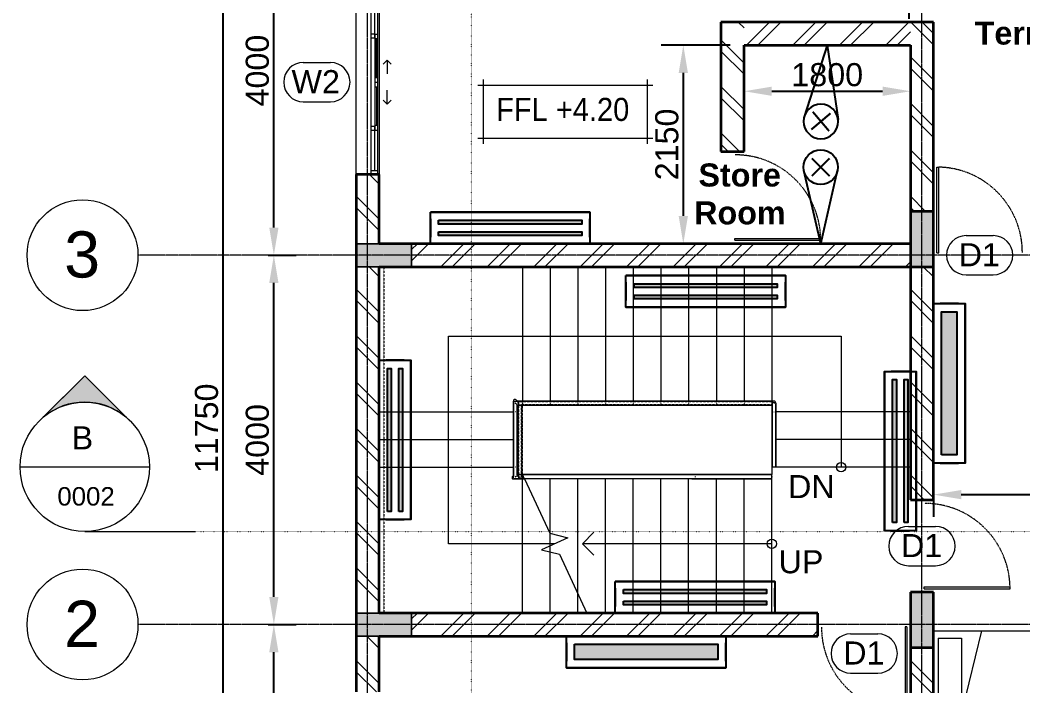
# Model space of a CAD drawing. Header units: millimetres. Extents: x -22696 to 333987, y -7117 to 2643871.
# Drawn here: x 30796 to 41652, y 3085 to 10297 of the extents above; entities that cross this region are included whole.
import ezdxf
from ezdxf.enums import TextEntityAlignment as Align

# ---------------------------------------------------------------- set-up
doc = ezdxf.new("R2010")
doc.units = ezdxf.units.MM
for name, pattern in [('Dash', [6.35, 3.175, -3.175]), ('Dot 2mm', [2, 0, -2]), ('Grid Line', [22.225, 12.7, -3.175, 3.175, -3.175]), ('Overhead', [3.96875, 2.38125, -1.5875])]:
    doc.linetypes.add(name, pattern=pattern)
for name, color, linetype, lineweight in [('A-242-A_STAIR', 7, 'Continuous', 9), ('A_Center_Line', 7, 'Continuous', 9), ('A_Col_Ele', 7, 'Continuous', 18), ('A_Col_Sec', 7, 'Continuous', 35), ('A_Dim1', 7, 'Continuous', 9), ('A_Door_Ele', 7, 'Continuous', 9), ('A_Door_tag', 7, 'Continuous', 9), ('A_Floor_Ele', 7, 'Continuous', 9), ('A_Furniture', 7, 'Continuous', 9), ('A_Railing', 250, 'Continuous', 9), ('A_SEC', 7, 'Continuous', 9), ('A_Stair_Ele', 250, 'Continuous', 9), ('A_Stair_tag', 7, 'Continuous', 9), ('A_Text2_5', 7, 'Continuous', 9), ('A_Wall_Ele', 7, 'Continuous', 9), ('A_Wall_Plan', 7, 'Continuous', 35), ('A_Wall_Sec', 7, 'Continuous', 35), ('A_Window_Ele', 7, 'Continuous', 9), ('A_Window_Plan', 7, 'Continuous', 18), ('A_Window_tag', 7, 'Continuous', 9), ('Z-046-A_SPOT_ELEV', 7, 'Continuous', 9)]:
    doc.layers.add(name, color=color, linetype=linetype, lineweight=lineweight)
for name, color, linetype in [('BULK-HEAD', 15, 'Continuous'), ('TMS122-2X28', 241, 'Continuous'), ('TMX095-2X40', 210, 'Continuous')]:
    doc.layers.add(name, color=color, linetype=linetype)
doc.styles.add('Arial', font='arial.ttf', dxfattribs={"height": 250})
doc.styles.add('Arial_4', font='arial.ttf', dxfattribs={"height": 500})
doc.styles.add('Arial_5', font='arial.ttf', dxfattribs={"height": 200})
doc.styles.add('Arial_6', font='arial.ttf', dxfattribs={"width": 0.9, "height": 250})
doc.styles.add('Arial_B', font='arialbd.ttf', dxfattribs={"height": 250})
doc.styles.add('RS', font='romans.shx')
doc.dimstyles.new('MM_Diagonal_-_2_5mm_Arial', dxfattribs={"dimscale": 304.8, "dimtxt": 255.06485, "dimasz": 0.984252, "dimexe": 0.787402, "dimexo": 0.492126, "dimgap": 0.164042, "dimtad": 1, "dimdec": 0, "dimzin": 0, "dimdsep": 46, "dimtxsty": 'Arial', "dimsah": 1, "dimcen": 0.09, "dimazin": 0, "dimtfac": 1, "dimtdec": 4, "dimtix": 1, "dimtmove": 0, "dimatfit": 3, "dimfxl": 0, "dimtvp": 1, "dimtolj": 1, "dimtzin": 0, "dimarcsym": 0})

# ---------------------------------------------------------------- blocks, each defined once
blk = doc.blocks.new('Concrete Rectangular - 250 x 600mm-571863-01-First Floor')
at = {"layer": 'A_Col_Ele'}
blk.add_hatch(color=9, dxfattribs=at).paths.add_polyline_path([(125, -300), (125, 300), (-125, 300), (-125, -300)])
at = {"layer": 'A_Col_Sec'}
for p, q in [((125, 300), (-125, 300)), ((-125, 300), (-125, -300)), ((125, -300), (125, 300)), ((-125, -300), (125, -300))]:
    blk.add_line(p, q, dxfattribs=at)
blk = doc.blocks.new('MM_Single leaf Flush Door - D1-533154-01-First Floor')
at = {"layer": 'A_Door_Ele'}
for p, q in [((-462, 954), (-442, 954)), ((-462, 25), (-462, 954)), ((-442, 25), (-442, 954)), ((-462, 25), (-442, 25))]:
    blk.add_line(p, q, dxfattribs=at)
at = {"layer": 'A_Door_Ele', "color": 5, "linetype": 'Dash', "lineweight": 18}
blk.add_arc((-462, 30), 924, 0, 88.7597, dxfattribs=at)
blk = doc.blocks.new('MM_Single leaf Flush Door - D1-530181-01-First Floor')
at = {"layer": 'A_Door_Ele'}
for p, q in [((-462, -25), (-442, -25)), ((-462, -25), (-462, -954)), ((-442, -25), (-442, -954)), ((-462, -954), (-442, -954))]:
    blk.add_line(p, q, dxfattribs=at)
at = {"layer": 'A_Door_Ele', "color": 5, "linetype": 'Dash', "lineweight": 18}
blk.add_arc((-462, -30), 924, 271.2403, 360, dxfattribs=at)
blk = doc.blocks.new('Railing - Railing-546086-01-First Floor')
at = {"layer": 'A_Railing'}
blk.add_line((4411, 6165), (4415, 6165), dxfattribs=at)
blk.add_line((4411, 6165), (4415, 6165), dxfattribs=at)
blk = doc.blocks.new('Top Rail Type - Top Rail_Internal_-546113-01-First Floor')
at = {"layer": 'A_Railing'}
for p, q in [((1580, 6177), (1580, 6060)), ((1597, 6152), (1600, 6150)), ((1690, 6170), (1609, 6170)), ((1620, 6060), (1620, 6130)), ((1626, 6130), (1690, 6130)), ((4400, 6170), (1690, 6170)), ((1690, 6130), (4380, 6130)), ((4380, 6125), (4380, 6041)), ((4420, 6041), (4420, 6138)), ((1580, 6060), (1580, 5469)), ((1620, 5469), (1620, 6060)), ((4380, 6041), (4380, 5455)), ((4420, 5455), (4420, 6041)), ((1580, 5469), (1580, 5355)), ((1620, 5377), (1620, 5469)), ((1572, 5330), (1670, 5330)), ((1598, 5347), (1600, 5350)), ((1670, 5370), (1620, 5370)), ((1678, 5370), (1670, 5370)), ((1670, 5330), (1696, 5330))]:
    blk.add_line(p, q, dxfattribs=at)
at = {"layer": 'A_Railing', "flags": 128}
for points in [[(1617, 6170), (1614, 6175), (1610, 6180), (1605, 6184), (1600, 6187), (1594, 6188), (1590, 6188), (1585, 6187), (1582, 6185), (1580, 6181), (1580, 6177)], [(1580, 6177), (1580, 6172), (1582, 6168)], [(1617, 6132), (1616, 6133), (1611, 6136), (1606, 6140), (1602, 6145), (1600, 6150)], [(4400, 6170), (4395, 6170), (4390, 6168), (4385, 6165), (4381, 6160), (4377, 6156), (4375, 6150), (4374, 6148)], [(4375, 6139), (4376, 6136), (4379, 6133), (4380, 6132)], [(4399, 6150), (4400, 6150), (4406, 6151), (4410, 6151), (4412, 6151)], [(4413, 6150), (4414, 6156), (4414, 6160), (4412, 6165), (4409, 6168), (4405, 6170), (4400, 6170)], [(4402, 5455), (4400, 5455), (4398, 5455)], [(1579, 5364), (1574, 5360), (1569, 5355), (1566, 5350), (1564, 5344), (1563, 5340), (1563, 5335), (1565, 5332), (1568, 5330), (1572, 5330)], [(1572, 5330), (1577, 5330), (1582, 5332), (1583, 5333)], [(1616, 5366), (1614, 5362), (1610, 5357), (1605, 5353), (1600, 5350), (1598, 5349)]]:
    blk.add_lwpolyline(points, dxfattribs=at)
at = {"layer": 'A_Railing'}
for points in [[(1675, 6148), (1675, 6149), (1675, 6150), (1675, 6152), (1675, 6152)], [(1602, 6055), (1601, 6055), (1600, 6055), (1598, 6055), (1598, 6055)], [(4398, 6055), (4399, 6055), (4400, 6055), (4402, 6055), (4402, 6055)], [(1602, 5455), (1601, 5455), (1600, 5455), (1598, 5455), (1598, 5455)], [(1675, 5352), (1675, 5351), (1675, 5350), (1675, 5348), (1675, 5348)]]:
    blk.add_open_spline(points, degree=3, dxfattribs=at)
blk = doc.blocks.new('Top Rail Type - Top Rail_Internal_-V5-01-First Floor')
at = {"layer": 'A_Railing'}
for p, q in [((1580, 6055), (1580, 6170)), ((1591, 6170), (1675, 6170)), ((1620, 6130), (1675, 6130)), ((1620, 6055), (1620, 6130)), ((1675, 6170), (4375, 6170)), ((1675, 6130), (4375, 6130)), ((4375, 6170), (4375, 6150)), ((4375, 6150), (4375, 6130)), ((4420, 6150), (4380, 6150)), ((4380, 6150), (4380, 6055)), ((4420, 6150), (4420, 6055)), ((1580, 5455), (1580, 6055)), ((1620, 5455), (1620, 6055)), ((4380, 6055), (4380, 5455)), ((4420, 6055), (4420, 5455)), ((1580, 5339), (1580, 5455)), ((1620, 5370), (1620, 5455)), ((4420, 5455), (4380, 5455)), ((1675, 5330), (1580, 5330)), ((1675, 5370), (1620, 5370)), ((1678, 5370), (1675, 5370)), ((1696, 5330), (1675, 5330))]:
    blk.add_line(p, q, dxfattribs=at)
blk = doc.blocks.new('Furniture_Bed_3 - 1372x1905x355mm-Double-553782-01-First Floor')
at = {"layer": 'A_Furniture'}
for p, q in [((-179, 998), (721, 998)), ((-179, -907), (-179, 998)), ((-179, 998), (721, 998)), ((-179, -907), (-179, 998)), ((721, 998), (721, -907)), ((721, -907), (721, 998)), ((721, -602), (-179, -384)), ((-102, -602), (645, -602)), ((-102, -856), (-102, -602)), ((645, -856), (645, -602)), ((-102, -856), (645, -856))]:
    blk.add_line(p, q, dxfattribs=at)
blk = doc.blocks.new('Railing - Railing-555145-01-First Floor')
at = {"layer": 'A_Railing', "linetype": 'Overhead'}
for p, q in [((1635, 6165), (4375, 6165)), ((1635, 5335), (1635, 6165)), ((1635, 6165), (4375, 6165)), ((1635, 5335), (1635, 6165)), ((1665, 6135), (4375, 6135)), ((1665, 5365), (1665, 6135)), ((1665, 6135), (4375, 6135)), ((1665, 5365), (1665, 6135)), ((4375, 6165), (4375, 6135)), ((4375, 6165), (4375, 6135)), ((1675, 5335), (1635, 5335)), ((1675, 5335), (1635, 5335)), ((1675, 5365), (1665, 5365)), ((1675, 5365), (1665, 5365)), ((1680, 5365), (1675, 5365)), ((1680, 5365), (1675, 5365)), ((1694, 5335), (1675, 5335)), ((1694, 5335), (1675, 5335))]:
    blk.add_line(p, q, dxfattribs=at)
blk = doc.blocks.new('Top Rail Type - Top Rail_Internal_-555161-01-First Floor')
at = {"layer": 'A_Railing'}
for p, q in [((4375, 5370), (3508, 5370)), ((3508, 5330), (4375, 5330))]:
    blk.add_line(p, q, dxfattribs=at)
at = {"layer": 'A_Railing', "flags": 128}
for points in [[(3550, 5347), (3550, 5350), (3550, 5352)], [(4375, 5352), (4375, 5350), (4375, 5348)]]:
    blk.add_lwpolyline(points, dxfattribs=at)
blk = doc.blocks.new('Top Rail Type - Top Rail_Internal_-V7-01-First Floor')
at = {"layer": 'A_Railing', "linetype": 'Overhead'}
for p, q in [((1630, 6170), (4375, 6170)), ((1630, 5350), (1630, 6170)), ((1670, 6130), (4375, 6130)), ((1670, 5350), (1670, 6130)), ((4375, 6170), (4375, 6130)), ((1630, 5350), (1670, 5350)), ((1675, 5330), (1675, 5370)), ((1678, 5370), (1675, 5370)), ((1696, 5330), (1675, 5330))]:
    blk.add_line(p, q, dxfattribs=at)
at = {"layer": 'A_Railing'}
for p, q in [((1678, 5370), (1696, 5330)), ((4375, 5370), (1678, 5370)), ((4375, 5330), (1696, 5330)), ((4375, 5330), (4375, 5370))]:
    blk.add_line(p, q, dxfattribs=at)
blk = doc.blocks.new('MM_Aluminum Sliding window with top fix glass _3x1 Opening_ - W2-532318-01-First Floor')
at = {"layer": 'A_Window_Ele'}
for p, q in [((-238, 211), (-195, 253)), ((238, 211), (195, 253)), ((-519, 110), (-962, 110)), ((-50, 110), (-469, 110)), ((-238, 211), (-195, 168)), ((-238, 211), (-88, 211)), ((469, 110), (50, 110)), ((238, 211), (88, 211)), ((238, 211), (195, 168)), ((962, 110), (519, 110)), ((-962, 35), (-519, 35)), ((-481, 35), (481, 35)), ((519, 35), (962, 35))]:
    blk.add_line(p, q, dxfattribs=at)
at = {"layer": 'A_Window_Plan'}
for p, q in [((-962, 110), (-1000, 110)), ((-962, 35), (-962, 110)), ((-519, 79), (-519, 110)), ((-469, 110), (-519, 110)), ((-469, 110), (-469, 80)), ((-50, 80), (-50, 110)), ((50, 110), (-50, 110)), ((0, 80), (0, 110)), ((50, 80), (50, 110)), ((469, 110), (469, 80)), ((519, 110), (469, 110)), ((519, 80), (519, 110)), ((962, 110), (962, 35)), ((1000, 110), (962, 110)), ((-1000, 35), (-962, 35)), ((-962, 73), (-519, 73)), ((-469, 80), (-519, 80)), ((-481, 79), (-519, 79)), ((-519, 79), (-519, 35)), ((-519, 35), (-481, 35)), ((-481, 35), (-481, 79)), ((-50, 95), (-469, 95)), ((-50, 80), (-469, 80)), ((50, 80), (-50, 80)), ((50, 95), (469, 95)), ((469, 80), (50, 80)), ((519, 80), (469, 80)), ((519, 79), (481, 79)), ((481, 79), (481, 35)), ((481, 35), (519, 35)), ((519, 35), (519, 79)), ((519, 73), (962, 73)), ((962, 35), (1000, 35))]:
    blk.add_line(p, q, dxfattribs=at)
blk = doc.blocks.new('Grid - MM_Grid Head - Circle-325942-01-First Floor')
at = {"layer": 'A_Center_Line'}
blk.add_circle((0, 0), 6, dxfattribs=at)
blk = doc.blocks.new('Section - Reference sheet-424616-01-First Floor')
at = {"layer": 'A_SEC'}
h = blk.add_hatch(color=256, dxfattribs=at)
edge = h.paths.add_edge_path()
edge.add_line((-7, 16.86), (-2.51, 12.37))
edge.add_arc((-7, 7), 7, 50.0824, 129.9176)
edge.add_line((-11.49, 12.37), (-7, 16.86))
for p, q in [((-11.93, 11.93), (-7, 16.86)), ((-7, 16.86), (-11.49, 12.37)), ((-2.07, 11.93), (-7, 16.86)), ((-2.51, 12.37), (-7, 16.86)), ((-7, 0), (5, 0))]:
    blk.add_line(p, q, dxfattribs=at)
blk.add_circle((-7, 7), 7, dxfattribs=at)
blk.add_arc((-7, 7), 7, 50.0824, 129.9176, dxfattribs=at)
blk = doc.blocks.new('DIMBLOCK33-01-First Floor')
at = {"layer": 'A_Dim1', "color": 0, "lineweight": -2}
for p, q in [((33482, 3750), (33784, 3750)), ((33544, 300), (33544, 3450)), ((33482, 0), (33784, 0))]:
    blk.add_line(p, q, dxfattribs=at)
at = {"layer": 'A_Dim1', "color": 0}
for points in [[(33494, 3450), (33594, 3450), (33544, 3750)], [(33494, 300), (33594, 300), (33544, 0)]]:
    blk.add_solid(points, dxfattribs=at)
at = {"layer": 'Defpoints', "color": 0}
for p in [(33332, 3750), (33544, 3750), (33332, 0)]:
    blk.add_point(p, dxfattribs=at)
at = {"layer": 'A_Dim1', "color": 0, "insert": (33366, 1875), "char_height": 250, "width": 922.94, "attachment_point": 5, "rotation": 90, "style": 'Arial'}
blk.add_mtext('\\A1;3750', dxfattribs=at)
blk = doc.blocks.new('DIMBLOCK34-01-First Floor')
at = {"layer": 'A_Dim1', "color": 0, "lineweight": -2}
for p, q in [((33482, 7750), (33784, 7750)), ((33544, 4050), (33544, 7450)), ((33482, 3750), (33784, 3750))]:
    blk.add_line(p, q, dxfattribs=at)
at = {"layer": 'A_Dim1', "color": 0}
for points in [[(33494, 7450), (33594, 7450), (33544, 7750)], [(33494, 4050), (33594, 4050), (33544, 3750)]]:
    blk.add_solid(points, dxfattribs=at)
at = {"layer": 'Defpoints', "color": 0}
for p in [(33332, 7750), (33544, 7750), (33332, 3750)]:
    blk.add_point(p, dxfattribs=at)
at = {"layer": 'A_Dim1', "color": 0, "insert": (33366, 5750), "char_height": 250, "width": 922.94, "attachment_point": 5, "rotation": 90, "style": 'Arial'}
blk.add_mtext('\\A1;4000', dxfattribs=at)
blk = doc.blocks.new('DIMBLOCK35-01-First Floor')
at = {"layer": 'A_Dim1', "color": 0, "lineweight": -2}
for p, q in [((33482, 11750), (33784, 11750)), ((33544, 8050), (33544, 11450)), ((33482, 7750), (33784, 7750))]:
    blk.add_line(p, q, dxfattribs=at)
at = {"layer": 'A_Dim1', "color": 0}
for points in [[(33494, 11450), (33594, 11450), (33544, 11750)], [(33494, 8050), (33594, 8050), (33544, 7750)]]:
    blk.add_solid(points, dxfattribs=at)
at = {"layer": 'Defpoints', "color": 0}
for p in [(33332, 11750), (33544, 11750), (33332, 7750)]:
    blk.add_point(p, dxfattribs=at)
at = {"layer": 'A_Dim1', "color": 0, "insert": (33366, 9750), "char_height": 250, "width": 922.94, "attachment_point": 5, "rotation": 90, "style": 'Arial'}
blk.add_mtext('\\A1;4000', dxfattribs=at)
blk = doc.blocks.new('DIMBLOCK36-01-First Floor')
at = {"layer": 'A_Dim1', "color": 0, "lineweight": -2}
for p, q in [((32932, 11750), (33234, 11750)), ((32994, 300), (32994, 11450)), ((32932, 0), (33234, 0))]:
    blk.add_line(p, q, dxfattribs=at)
at = {"layer": 'A_Dim1', "color": 0}
for points in [[(32944, 11450), (33044, 11450), (32994, 11750)], [(32944, 300), (33044, 300), (32994, 0)]]:
    blk.add_solid(points, dxfattribs=at)
at = {"layer": 'Defpoints', "color": 0}
for p in [(32782, 11750), (32994, 11750), (32782, 0)]:
    blk.add_point(p, dxfattribs=at)
at = {"layer": 'A_Dim1', "color": 0, "insert": (32816, 5875), "char_height": 250, "width": 1153.68, "attachment_point": 5, "rotation": 90, "style": 'Arial'}
blk.add_mtext('\\A1;11750', dxfattribs=at)
blk = doc.blocks.new('DIMBLOCK41-01-First Floor')
at = {"layer": 'A_Dim1', "color": 0, "lineweight": -2}
for p, q in [((40684, 10425), (40684, 11279)), ((42884, 11102), (42884, 10799)), ((40984, 11039), (42584, 11039))]:
    blk.add_line(p, q, dxfattribs=at)
at = {"layer": 'A_Dim1', "color": 0}
for points in [[(40984, 11089), (40984, 10989), (40684, 11039)], [(42584, 11089), (42584, 10989), (42884, 11039)]]:
    blk.add_solid(points, dxfattribs=at)
at = {"layer": 'Defpoints', "color": 0}
for p in [(42884, 11252), (42884, 11039), (40684, 10275)]:
    blk.add_point(p, dxfattribs=at)
at = {"layer": 'A_Dim1', "color": 0, "insert": (41784, 11217), "char_height": 250, "width": 922.94, "attachment_point": 5, "style": 'Arial'}
blk.add_mtext('\\A1;2200', dxfattribs=at)
blk = doc.blocks.new('DIMBLOCK42-01-First Floor')
at = {"layer": 'A_Dim1', "color": 0, "lineweight": -2}
for p, q in [((40421, 10311), (40421, 11166)), ((34671, 10988), (34671, 10686)), ((34971, 10926), (40121, 10926))]:
    blk.add_line(p, q, dxfattribs=at)
at = {"layer": 'A_Dim1', "color": 0}
for points in [[(34971, 10976), (34971, 10876), (34671, 10926)], [(40121, 10976), (40121, 10876), (40421, 10926)]]:
    blk.add_solid(points, dxfattribs=at)
at = {"layer": 'Defpoints', "color": 0}
for p in [(34671, 11138), (40421, 10926), (40421, 10161)]:
    blk.add_point(p, dxfattribs=at)
at = {"layer": 'A_Dim1', "color": 0, "insert": (37546, 11103), "char_height": 250, "width": 922.94, "attachment_point": 5, "style": 'Arial'}
blk.add_mtext('\\A1;5750', dxfattribs=at)
blk = doc.blocks.new('DIMBLOCK43-01-First Floor')
at = {"layer": 'A_Dim1', "color": 0, "lineweight": -2}
for p, q in [((38484, 10025), (37736, 10025)), ((37976, 9725), (37976, 8175)), ((38039, 7875), (37736, 7875))]:
    blk.add_line(p, q, dxfattribs=at)
at = {"layer": 'A_Dim1', "color": 0}
for points in [[(37926, 9725), (38026, 9725), (37976, 10025)], [(37926, 8175), (38026, 8175), (37976, 7875)]]:
    blk.add_solid(points, dxfattribs=at)
at = {"layer": 'Defpoints', "color": 0}
for p in [(38634, 10025), (37976, 7875), (38189, 7875)]:
    blk.add_point(p, dxfattribs=at)
at = {"layer": 'A_Dim1', "color": 0, "insert": (37799, 8950), "char_height": 250, "width": 922.94, "attachment_point": 5, "rotation": 90, "style": 'Arial'}
blk.add_mtext('\\A1;2150', dxfattribs=at)
blk = doc.blocks.new('DIMBLOCK44-01-First Floor')
at = {"layer": 'A_Dim1', "color": 0, "lineweight": -2}
for p, q in [((38634, 9589), (38634, 9286)), ((40434, 9589), (40434, 9286)), ((38934, 9526), (40134, 9526))]:
    blk.add_line(p, q, dxfattribs=at)
at = {"layer": 'A_Dim1', "color": 0}
for points in [[(38934, 9576), (38934, 9476), (38634, 9526)], [(40134, 9576), (40134, 9476), (40434, 9526)]]:
    blk.add_solid(points, dxfattribs=at)
at = {"layer": 'Defpoints', "color": 0}
for p in [(38634, 9739), (40434, 9739), (40434, 9526)]:
    blk.add_point(p, dxfattribs=at)
at = {"layer": 'A_Dim1', "color": 0, "insert": (39534, 9704), "char_height": 250, "width": 922.94, "attachment_point": 5, "style": 'Arial'}
blk.add_mtext('\\A1;1800', dxfattribs=at)
blk = doc.blocks.new('Door Tag - Door Tag-512363-01-First Floor')
at = {"layer": 'A_Door_tag'}
for p, q in [((-1.4661, 2.125), (1.4661, 2.125)), ((-1.4661, -2.125), (1.4661, -2.125))]:
    blk.add_line(p, q, dxfattribs=at)
for centre, start, end in [((-1.4661, 0), 90, 270), ((1.4661, 0), 270, 90)]:
    blk.add_arc(centre, 2.125, start, end, dxfattribs=at)
blk = doc.blocks.new('DIMBLOCK47-01-First Floor')
at = {"layer": 'A_Dim1', "color": 0, "lineweight": -2}
for p, q in [((40684, 5219), (40684, 4917)), ((48834, 5219), (48834, 4917)), ((40984, 5157), (48534, 5157))]:
    blk.add_line(p, q, dxfattribs=at)
at = {"layer": 'A_Dim1', "color": 0}
for points in [[(40984, 5207), (40984, 5107), (40684, 5157)], [(48534, 5207), (48534, 5107), (48834, 5157)]]:
    blk.add_solid(points, dxfattribs=at)
at = {"layer": 'Defpoints', "color": 0}
for p in [(40684, 5369), (48834, 5369), (48834, 5157)]:
    blk.add_point(p, dxfattribs=at)
at = {"layer": 'A_Dim1', "color": 0, "insert": (44759, 5335), "char_height": 250, "width": 922.94, "attachment_point": 5, "style": 'Arial'}
blk.add_mtext('\\A1;8150', dxfattribs=at)
blk = doc.blocks.new('Mott Window Tag - Window Tag-512810-01-First Floor')
at = {"layer": 'A_Window_tag'}
for p, q in [((-1.4661, 2.125), (1.4661, 2.125)), ((-1.4661, -2.125), (1.4661, -2.125))]:
    blk.add_line(p, q, dxfattribs=at)
for centre, start, end in [((-1.4661, 0), 90, 270), ((1.4661, 0), 270, 90)]:
    blk.add_arc(centre, 2.125, start, end, dxfattribs=at)
blk = doc.blocks.new('Spot Elevations - Rect-324371-01-First Floor')
at = {"layer": 'Z-046-A_SPOT_ELEV'}
for p, q in [((-0.6, 5.74), (18.34, 5.74)), ((0, -0.6), (0, 6.34)), ((17.74, -0.6), (17.74, 6.34)), ((-0.6, 0), (18.34, 0))]:
    blk.add_line(p, q, dxfattribs=at)
blk = doc.blocks.new('TMX')
at = {"layer": 'TMX095-2X40', "linetype": 'ByBlock', "lineweight": -2}
for points in [[(525, -60), (-525, -60), (-525, -88), (525, -88)], [(525, -144), (-525, -144), (-525, -172), (525, -172)]]:
    blk.add_hatch(color=256, dxfattribs=at).paths.add_polyline_path(points)
for p, q in [((585, 0), (-585, 0)), ((585, 0), (-585, 0)), ((-585, 0), (585, 0)), ((-585, -48.5), (-585, -183.5)), ((-585, -48.5), (-585, -183.5)), ((-585, -183.5), (-585, -48.5)), ((-585, -48.5), (-585, -48.5)), ((-585, -48.5), (-585, -48.5)), ((585, -183.5), (585, -48.5)), ((585, -48.5), (585, -48.5)), ((585, -183.5), (585, -48.5)), ((585, -48.5), (585, -48.5)), ((585, -48.5), (585, -183.5)), ((-585, -183.5), (-585, -183.5)), ((-585, -183.5), (-585, -183.5)), ((585, -183.5), (585, -183.5)), ((585, -183.5), (585, -183.5)), ((-585, -232), (585, -232)), ((585, -232), (-585, -232)), ((-585, -232), (585, -232))]:
    blk.add_line(p, q, dxfattribs=at)
for points in [[(-585, 0), (585, 0), (585, -232), (-585, -232)], [(-525, -60), (525, -60), (525, -88), (-525, -88)], [(-525, -144), (525, -144), (525, -172), (-525, -172)]]:
    blk.add_lwpolyline(points, close=True, dxfattribs=at)
at = {"layer": 'TMX095-2X40', "linetype": 'ByBlock', "lineweight": -2, "style": 'RS'}
blk.add_attdef('FIX.NO', text='', height=150, dxfattribs=at).set_placement((-50.9, -369.1), align=Align.MIDDLE_CENTER)
blk = doc.blocks.new('2X36W-MO')
at = {"layer": 'TMS122-2X28', "linetype": 'ByBlock', "lineweight": -2}
h = blk.add_hatch(dxfattribs=at)
h.set_pattern_fill('ANGLE', color=256, style=0)
h.set_pattern_definition([(0, (0, 0), (0, 6.985), [5.08, -1.905]), (90, (0, 0), (-6.985, 4e-16), [5.08, -1.905])])
h.paths.add_polyline_path([(525, 56), (-525, 56), (-525, -56), (525, -56)])
for p, q in [((585, 116), (-585, 116)), ((585, 116), (-585, 116)), ((-585, 116), (585, 116)), ((-585, 67.5), (-585, -67.5)), ((-585, 67.5), (-585, -67.5)), ((-585, -67.5), (-585, 67.5)), ((-585, 67.5), (-585, 67.5)), ((-585, 67.5), (-585, 67.5)), ((585, -67.5), (585, 67.5)), ((585, 67.5), (585, 67.5)), ((585, -67.5), (585, 67.5)), ((585, 67.5), (585, 67.5)), ((585, 67.5), (585, -67.5)), ((-585, -67.5), (-585, -67.5)), ((-585, -67.5), (-585, -67.5)), ((585, -67.5), (585, -67.5)), ((585, -67.5), (585, -67.5)), ((-585, -116), (585, -116)), ((585, -116), (-585, -116)), ((-585, -116), (585, -116))]:
    blk.add_line(p, q, dxfattribs=at)
for points in [[(-585, 116), (585, 116), (585, -116), (-585, -116)], [(-525, 56), (525, 56), (525, -56), (-525, -56)]]:
    blk.add_lwpolyline(points, close=True, dxfattribs=at)
at = {"layer": 'TMS122-2X28', "linetype": 'ByBlock', "lineweight": -2, "style": 'RS'}
blk.add_attdef('FIX.NO', text='', height=150, dxfattribs=at).set_placement((-50.9, -253.1), align=Align.MIDDLE_CENTER)
blk = doc.blocks.new('FLOOD_LIGHT')
at = {"layer": 'BULK-HEAD', "linetype": 'ByBlock', "lineweight": -2}
for points in [[(0, 0), (358.3, 83)], [(0, 0), (358.3, -83)]]:
    blk.add_lwpolyline(points, dxfattribs=at)
at = {"layer": 'BULK-HEAD', "color": 20, "linetype": 'ByBlock', "lineweight": -2, "ltscale": 10, "const_width": 10}
for points in [[(330.9, 43.6), (374.5, 0), (418, -43.6)], [(418, 43.6), (374.5, 0), (330.9, -43.6)]]:
    blk.add_lwpolyline(points, dxfattribs=at)
at = {"layer": 'BULK-HEAD', "linetype": 'ByBlock', "lineweight": -2}
blk.add_circle((374.5, 0), 84.6, dxfattribs=at)

msp = doc.modelspace()

# ---------------------------------------------------------------- hatches: boundary and pattern name
at = {"layer": 'A_Col_Ele'}
for points in [[(34684, 7625), (35034, 7625), (35034, 7875), (34434, 7875), (34434, 7625)], [(34684, 3625), (35034, 3625), (35034, 3875), (34434, 3875), (34434, 3625)]]:
    msp.add_hatch(color=9, dxfattribs=at).paths.add_polyline_path(points)
at = {"layer": 'A_Wall_Plan', "lineweight": 9}
h = msp.add_hatch(dxfattribs=at)
h.set_pattern_fill('FP_3', color=8, angle=45, style=0, pattern_type=2)
h.set_pattern_definition([(315, (34434, 5875), (251.447, 251.447), []), (315, (34815, 5875), (251.447, 251.447), [])])
h.paths.add_polyline_path([(34684, 475), (34684, 1020), (34434, 1020), (34434, 475)])
h.paths.add_polyline_path([(34684, 3020), (34684, 3625), (34434, 3625), (34434, 3020)])
h.paths.add_polyline_path([(34684, 3875), (34684, 7625), (34434, 7625), (34434, 3875)])
h.paths.add_polyline_path([(34684, 7875), (34684, 8625), (34434, 8625), (34434, 7875)])
h.paths.add_polyline_path([(34684, 10625), (34684, 11275), (34434, 11275), (34434, 10625)])
h = msp.add_hatch(dxfattribs=at)
h.set_pattern_fill('FP_19', color=8, angle=45, style=0, pattern_type=2)
h.set_pattern_definition([(315, (38384, 9075), (251.45, 251.45), []), (315, (38765, 9075), (251.45, 251.45), [])])
h.paths.add_polyline_path([(38384, 8875), (38634, 8875), (38634, 10275), (38384, 10275), (38384, 9104.2)])
h = msp.add_hatch(dxfattribs=at)
h.set_pattern_fill('FP_20', color=8, angle=-315, style=0, pattern_type=2)
h.set_pattern_definition([(225, (39534, 10275), (251.45, -251.45), []), (225, (39534, 9894), (251.45, -251.45), [])])
h.paths.add_polyline_path([(40434, 10025), (40434, 10275), (38634, 10275), (38634, 10025)])
h = msp.add_hatch(dxfattribs=at)
h.set_pattern_fill('FP_7', color=8, angle=45, style=0, pattern_type=2)
h.set_pattern_definition([(315, (40434, 5875), (251.447, 251.447), []), (315, (40815, 5875), (251.447, 251.447), [])])
h.paths.add_polyline_path([(40434, 475), (40684, 475), (40684, 3500), (40434, 3500), (40434, 2584)])
h.paths.add_polyline_path([(40434, 5100), (40684, 5100), (40684, 7625), (40434, 7625), (40434, 5844.1)])
h.paths.add_polyline_path([(40490.6, 8225), (40684, 8225), (40684, 10275), (40434, 10275), (40434, 8225), (40470.5, 8225)])
h = msp.add_hatch(dxfattribs=at)
h.set_pattern_fill('FP_10', color=8, angle=-315, style=0, pattern_type=2)
h.set_pattern_definition([(225, (37734, 7875), (251.447, -251.447), []), (225, (37734, 7494), (251.447, -251.447), [])])
h.paths.add_polyline_path([(37855.6, 7625), (40434, 7625), (40434, 7875), (35034, 7875), (35034, 7625), (35868.9, 7625)])
h = msp.add_hatch(dxfattribs=at)
h.set_pattern_fill('FP_11', color=8, angle=-315, style=0, pattern_type=2)
h.set_pattern_definition([(225, (37734, 3875), (251.447, -251.447), []), (225, (37734, 3494), (251.447, -251.447), [])])
h.paths.add_polyline_path([(39434, 3625), (39434, 3875), (35034, 3875), (35034, 3625), (37855.6, 3625)])

# ---------------------------------------------------------------- linework, layer by layer
at = {"layer": 'A-242-A_STAIR'}
for p, q in [((35434, 6875), (36234, 6875)), ((35434, 6055), (35434, 6875)), ((36234, 6875), (36534, 6875)), ((36534, 6875), (36834, 6875)), ((36834, 6875), (37134, 6875)), ((37134, 6875), (37434, 6875)), ((37434, 6875), (37734, 6875)), ((37734, 6875), (38034, 6875)), ((38034, 6875), (38334, 6875)), ((38334, 6875), (38634, 6875)), ((38634, 6875), (38934, 6875)), ((38934, 6875), (39684, 6875)), ((39684, 6875), (39684, 6055)), ((35434, 5755), (35434, 6055)), ((39684, 6055), (39684, 5755)), ((35434, 5455), (35434, 5755)), ((39684, 5755), (39684, 5455)), ((35434, 4625), (35434, 5455)), ((36883.7, 4625), (37008.7, 4750)), ((36234, 4625), (35434, 4625)), ((36534, 4625), (36234, 4625)), ((36583.7, 4625), (36534, 4625)), ((37134, 4625), (36883.7, 4625)), ((36883.7, 4625), (37008.7, 4500)), ((37434, 4625), (37134, 4625)), ((37734, 4625), (37434, 4625)), ((38034, 4625), (37734, 4625)), ((38334, 4625), (38034, 4625)), ((38634, 4625), (38334, 4625)), ((38934, 4625), (38634, 4625))]:
    msp.add_line(p, q, dxfattribs=at)
for centre in [(39684, 5455), (38934, 4625)]:
    msp.add_circle(centre, 50, dxfattribs=at)
at = {"layer": 'A_Center_Line', "color": 8, "linetype": 'Grid Line'}
for p, q in [((34559, -1218.2), (34559, 14641.1)), ((40559, -1218.2), (40559, 14641.1)), ((50527.7, 7750), (32073.1, 7750)), ((50527.7, 3750), (32073.1, 3750))]:
    msp.add_line(p, q, dxfattribs=at)
at = {"layer": 'A_Col_Ele', "color": 7}
for p, q in [((34684, 7875), (34434, 7875)), ((35034, 7625), (35034, 7875)), ((34434, 7625), (34684, 7625)), ((34684, 3875), (34434, 3875)), ((35034, 3625), (35034, 3875)), ((34434, 3625), (34684, 3625))]:
    msp.add_line(p, q, dxfattribs=at)
at = {"layer": 'A_Col_Sec'}
for p, q in [((34434, 7875), (34434, 7625)), ((35034, 7875), (34684, 7875)), ((34684, 7625), (35034, 7625)), ((34434, 3875), (34434, 3625)), ((35034, 3875), (34684, 3875)), ((34684, 3625), (35034, 3625))]:
    msp.add_line(p, q, dxfattribs=at)
at = {"layer": 'A_Floor_Ele'}
for p, q in [((38939.4, 5455), (38934, 5455)), ((38934, 5455), (38934, 5375)), ((40434, 5455), (38979.4, 5455))]:
    msp.add_line(p, q, dxfattribs=at)
at = {"layer": 'A_SEC', "linetype": 'Dot 2mm'}
for p, q in [((35678.1, 14393.8), (35678.1, -1664.9)), ((32196.5, 4758.1), (50534.5, 4758.1))]:
    msp.add_line(p, q, dxfattribs=at)
at = {"layer": 'A_SEC'}
msp.add_line((30796.5, 5458.1), (32196.5, 5458.1), dxfattribs=at)
at = {"layer": 'A_Stair_Ele', "linetype": 'Overhead'}
for p, q in [((34734, 7625), (34734, 3875)), ((36234, 7625), (34734, 7625)), ((36234, 7625), (36234, 6170.4)), ((36234, 7625), (36234, 6125)), ((36234, 7625), (38934, 7625)), ((36234, 7625), (36234, 6125)), ((36534, 7625), (36534, 6170.4)), ((36534, 7625), (36534, 6125)), ((36534, 7625), (36534, 6125)), ((36834, 7625), (36834, 6170.4)), ((36834, 7625), (36834, 6125)), ((36834, 7625), (36834, 6125)), ((37134, 7625), (37134, 6170.4)), ((37134, 7625), (37134, 6125)), ((37134, 7625), (37134, 6125)), ((37434, 7625), (37434, 6170.4)), ((37434, 7625), (37434, 6125)), ((37434, 7625), (37434, 6125)), ((37734, 7625), (37734, 6170.4)), ((37734, 7625), (37734, 6125)), ((37734, 7625), (37734, 6125)), ((38034, 7625), (38034, 6170.4)), ((38034, 7625), (38034, 6125)), ((38034, 7625), (38034, 6125)), ((38334, 7625), (38334, 6170.4)), ((38334, 7625), (38334, 6125)), ((38334, 7625), (38334, 6125)), ((38634, 7625), (38634, 6170.4)), ((38634, 7625), (38634, 6125)), ((38634, 7625), (38634, 6125)), ((38934, 7625), (38934, 6170.4)), ((38934, 7625), (38934, 6125)), ((36234, 6130.4), (36234, 6125)), ((36234, 5375), (36234, 6125)), ((36234, 6125), (38934, 6125)), ((36534, 6130.4), (36534, 6125)), ((36834, 6130.4), (36834, 6125)), ((37134, 6130.4), (37134, 6125)), ((37434, 6130.4), (37434, 6125)), ((37734, 6130.4), (37734, 6125)), ((38034, 6130.4), (38034, 6125)), ((38334, 6130.4), (38334, 6125)), ((38634, 6130.4), (38634, 6125)), ((38934, 6130.4), (38934, 6125)), ((34684, 6055), (36138.6, 6055)), ((36179.4, 6055), (36184, 6055)), ((38939.4, 6055), (38934, 6055)), ((40434, 6055), (38979.4, 6055)), ((34684, 5755), (36138.6, 5755)), ((36178.6, 5755), (36184, 5755)), ((38939.4, 5755), (38934, 5755)), ((40434, 5755), (38979.4, 5755)), ((34684, 5455), (36138.6, 5455)), ((36179.4, 5455), (36184, 5455)), ((36234, 5369.6), (36234, 5375)), ((36234, 3875), (36234, 5375)), ((36234, 3875), (36234, 5375)), ((36234, 3875), (36234, 5329.6)), ((36534, 5369.6), (36534, 5375)), ((36534, 4737.5), (36534, 5329.6)), ((36834, 5369.6), (36834, 5375)), ((36834, 4088.3), (36834, 5329.6)), ((37134, 5369.6), (37134, 5375)), ((37134, 3875), (37134, 5329.6)), ((37434, 5369.6), (37434, 5375)), ((37434, 3875), (37434, 5329.6)), ((37734, 5369.6), (37734, 5375)), ((37734, 3875), (37734, 5329.6)), ((38034, 5369.6), (38034, 5375)), ((38034, 3875), (38034, 5329.6)), ((38334, 5369.6), (38334, 5375)), ((38334, 3875), (38334, 5329.6)), ((38634, 5369.6), (38634, 5375)), ((38634, 3875), (38634, 5329.6)), ((38934, 5369.6), (38934, 5375)), ((38934, 3875), (38934, 5329.6)), ((36534, 4601.8), (36534, 4737.5)), ((36534, 4601.8), (36534, 4737.5)), ((36534, 4601.8), (36534, 4737.5)), ((36534, 4536.6), (36534, 4601.8)), ((36534, 3875), (36534, 4536.6)), ((36534, 3875), (36534, 4536.6)), ((36534, 3875), (36534, 4536.6)), ((36834, 3875), (36834, 4088.3)), ((36834, 3875), (36834, 4088.3)), ((36834, 3875), (36834, 4088.3)), ((34734, 3875), (36234, 3875)), ((36421.5, 3875), (36234, 3875))]:
    msp.add_line(p, q, dxfattribs=at)
at = {"layer": 'A_Stair_Ele'}
for p, q in [((36234, 7625), (36234, 6170.4)), ((36534, 7625), (36534, 6170.4)), ((36834, 7625), (36834, 6170.4)), ((37134, 7625), (37134, 6170.4)), ((37434, 7625), (37434, 6170.4)), ((37734, 7625), (37734, 6170.4)), ((38034, 7625), (38034, 6170.4)), ((38334, 7625), (38334, 6170.4)), ((38634, 7625), (38634, 6170.4)), ((38934, 7625), (38934, 6170.4)), ((36184, 6125), (36234, 6125)), ((36184, 6055), (36184, 6125)), ((36234, 6130.4), (36234, 6125)), ((36234, 6125), (36534, 6125)), ((36534, 6130.4), (36534, 6125)), ((36534, 6125), (36834, 6125)), ((36834, 6130.4), (36834, 6125)), ((36834, 6125), (37134, 6125)), ((37134, 6130.4), (37134, 6125)), ((37134, 6125), (37434, 6125)), ((37434, 6130.4), (37434, 6125)), ((37434, 6125), (37734, 6125)), ((37734, 6130.4), (37734, 6125)), ((37734, 6125), (38034, 6125)), ((38034, 6130.4), (38034, 6125)), ((38034, 6125), (38334, 6125)), ((38334, 6130.4), (38334, 6125)), ((38334, 6125), (38634, 6125)), ((38634, 6130.4), (38634, 6125)), ((38634, 6125), (38934, 6125)), ((38934, 6130.4), (38934, 6125)), ((38934, 6125), (38934, 6055)), ((34684, 6055), (36138.6, 6055)), ((36179.4, 6055), (36184, 6055)), ((36184, 5755), (36184, 6055)), ((38939.4, 6055), (38934, 6055)), ((38934, 6055), (38934, 5755)), ((40434, 6055), (38979.4, 6055)), ((34684, 5755), (36138.6, 5755)), ((36178.6, 5755), (36184, 5755)), ((36184, 5455), (36184, 5755)), ((38934, 5755), (38934, 5455)), ((38939.4, 5755), (38934, 5755)), ((40434, 5755), (38979.4, 5755)), ((34684, 5455), (36138.6, 5455)), ((36179.4, 5455), (36184, 5455)), ((36184, 5375), (36184, 5455)), ((38939.4, 5455), (38934, 5455)), ((40434, 5455), (38979.4, 5455)), ((36234, 5375), (36184, 5375)), ((36234, 5369.6), (36234, 5375)), ((36534, 5375), (36234, 5375)), ((36234, 5375), (36236.5, 5369.6)), ((36234, 3875), (36234, 5329.6)), ((36255.2, 5329.6), (36530.9, 4738.3)), ((36834, 5375), (36534, 5375)), ((36534, 5369.6), (36534, 5375)), ((36534, 4737.5), (36534, 5329.6)), ((37134, 5375), (36834, 5375)), ((36834, 5369.6), (36834, 5375)), ((36834, 4088.3), (36834, 5329.6)), ((37434, 5375), (37134, 5375)), ((37134, 5369.6), (37134, 5375)), ((37134, 3875), (37134, 5329.6)), ((37734, 5375), (37434, 5375)), ((37434, 5369.6), (37434, 5375)), ((37434, 3875), (37434, 5329.6)), ((38034, 5375), (37734, 5375)), ((37734, 5369.6), (37734, 5375)), ((37734, 3875), (37734, 5329.6)), ((38334, 5375), (38034, 5375)), ((38034, 5369.6), (38034, 5375)), ((38034, 3875), (38034, 5329.6)), ((38634, 5375), (38334, 5375)), ((38334, 5369.6), (38334, 5375)), ((38334, 3875), (38334, 5329.6)), ((38934, 5375), (38634, 5375)), ((38634, 5369.6), (38634, 5375)), ((38634, 3875), (38634, 5329.6)), ((38934, 5369.6), (38934, 5375)), ((38934, 3875), (38934, 5329.6)), ((36725.3, 4691), (36442.1, 4559)), ((36530.9, 4738.3), (36725.3, 4691)), ((36534, 4601.8), (36534, 4737.5)), ((36534, 4536.6), (36534, 4601.8)), ((36442.1, 4559), (36636.6, 4511.7)), ((36534, 3875), (36534, 4536.6)), ((36636.6, 4511.7), (36933.5, 3875)), ((36834, 3875), (36834, 4088.3))]:
    msp.add_line(p, q, dxfattribs=at)
at = {"layer": 'A_Wall_Ele', "color": 7}
for p, q in [((34434, 8625), (34434, 10625)), ((34684, 10625), (34684, 8625)), ((34434, 7875), (34684, 7875)), ((35034, 7875), (35034, 7625)), ((34684, 7625), (34434, 7625)), ((34434, 3875), (34684, 3875)), ((35034, 3875), (35034, 3625)), ((34684, 3625), (34434, 3625))]:
    msp.add_line(p, q, dxfattribs=at)
at = {"layer": 'A_Wall_Sec'}
for p, q in [((38384, 10275), (38384, 8875)), ((40684, 10275), (38384, 10275)), ((40684, 8225), (40684, 10275)), ((38634, 8875), (38634, 10025)), ((38634, 10025), (40434, 10025)), ((40434, 10025), (40434, 8225)), ((38384, 8875), (38634, 8875)), ((34684, 8625), (34434, 8625)), ((34434, 8625), (34434, 7875)), ((34684, 7875), (34684, 8625)), ((40434, 7875), (35034, 7875)), ((34434, 7625), (34434, 3875)), ((34684, 3875), (34684, 7625)), ((35034, 7625), (40434, 7625)), ((40434, 7625), (40434, 5100)), ((40684, 5100), (40684, 7625)), ((40434, 5100), (40684, 5100)), ((39434, 3875), (35034, 3875)), ((39434, 3625), (39434, 3875)), ((34434, 3625), (34434, 3020)), ((34684, 3020), (34684, 3625)), ((35034, 3625), (39434, 3625)), ((40434, 3500), (40434, 475)), ((40684, 475), (40684, 3500))]:
    msp.add_line(p, q, dxfattribs=at)

# ---------------------------------------------------------------- block references
at = {"layer": 'A_Center_Line', "xscale": 99.99999999999993, "yscale": 99.99999999999993, "zscale": 99.99999999999993, "rotation": 90}
for p in [(31473.1, 7750), (31473.1, 3750)]:
    msp.add_blockref('Grid - MM_Grid Head - Circle-325942-01-First Floor', p, dxfattribs=at)
at = {"layer": 'A_Col_Ele'}
for p in [(40559, 7925), (40559, 3800)]:
    msp.add_blockref('Concrete Rectangular - 250 x 600mm-571863-01-First Floor', p, dxfattribs=at)
at = {"layer": 'A_Door_Ele'}
for name, p, rotation in [('MM_Single leaf Flush Door - D1-530181-01-First Floor', (38509, 8375), 89.9999999999999), ('MM_Single leaf Flush Door - D1-530181-01-First Floor', (40559, 4600), 89.99999999999991), ('MM_Single leaf Flush Door - D1-533154-01-First Floor', (39934, 3750), 180)]:
    msp.add_blockref(name, p, dxfattribs=dict(at, rotation=rotation))
msp.add_blockref('MM_Single leaf Flush Door - D1-533154-01-First Floor', (41184, 7750), dxfattribs=at)
at = {"layer": 'A_Door_tag', "xscale": 99.99999999999993, "yscale": 99.99999999999993, "zscale": 99.99999999999993}
for p in [(41184, 7750), (40559, 4600), (39934, 3436.4)]:
    msp.add_blockref('Door Tag - Door Tag-512363-01-First Floor', p, dxfattribs=at)
at = {"layer": 'A_Furniture', "rotation": 270.0000000000005}
msp.add_blockref('Furniture_Bed_3 - 1372x1905x355mm-Double-553782-01-First Floor', (41590.9, 3501.5), dxfattribs=at)
at = {"layer": 'A_Railing'}
for name in ['Top Rail Type - Top Rail_Internal_-546113-01-First Floor', 'Top Rail Type - Top Rail_Internal_-V5-01-First Floor', 'Top Rail Type - Top Rail_Internal_-V7-01-First Floor', 'Railing - Railing-555145-01-First Floor', 'Railing - Railing-546086-01-First Floor', 'Top Rail Type - Top Rail_Internal_-555161-01-First Floor']:
    msp.add_blockref(name, (34559, 0), dxfattribs=at)
at = {"layer": 'A_SEC', "xscale": 99.99999999999993, "yscale": 99.99999999999993, "zscale": 99.99999999999993}
msp.add_blockref('Section - Reference sheet-424616-01-First Floor', (32196.5, 4758.1), dxfattribs=at)
at = {"layer": 'A_Window_Ele', "rotation": 269.9999999999999}
msp.add_blockref('MM_Aluminum Sliding window with top fix glass _3x1 Opening_ - W2-532318-01-First Floor', (34559, 9625), dxfattribs=at)
at = {"layer": 'A_Window_tag', "xscale": 99.99999999999993, "yscale": 99.99999999999993, "zscale": 99.99999999999993}
msp.add_blockref('Mott Window Tag - Window Tag-512810-01-First Floor', (34009.1, 9625), dxfattribs=at)
at = {"layer": 'BULK-HEAD', "yscale": 2.21273476162772, "zscale": 2.21273476162772}
for p, xscale, rotation in [((39534, 10025), -2.21273476162772, 85.26880740061101), ((39463.1, 7875), 2.21273476162772, 89.99999999999999)]:
    msp.add_blockref('FLOOD_LIGHT', p, dxfattribs=dict(at, xscale=xscale, rotation=rotation))
at = {"layer": 'TMS122-2X28', "xscale": 1.475156507751813, "yscale": 1.475156507751813, "zscale": 1.475156507751813, "rotation": 90}
msp.add_blockref('2X36W-MO', (40855.1, 6362.5), dxfattribs=at)
at = {"layer": 'TMS122-2X28', "xscale": 1.475156507751813, "yscale": 1.475156507751813, "zscale": 1.475156507751813}
msp.add_blockref('2X36W-MO', (37573.6, 3453.9), dxfattribs=at)
at = {"layer": 'TMX095-2X40', "xscale": 1.475156507751813, "yscale": 1.475156507751813, "zscale": 1.475156507751813}
for p in [(36101.8, 8217.2), (38217.8, 7529.9), (38102.3, 4217.2)]:
    msp.add_blockref('TMX', p, dxfattribs=at)
at = {"layer": 'TMX095-2X40', "xscale": 1.475156507751813, "yscale": 1.475156507751813, "zscale": 1.475156507751813, "rotation": 90}
for p in [(34684, 5750), (40153.6, 5628.8)]:
    msp.add_blockref('TMX', p, dxfattribs=at)
at = {"layer": 'Z-046-A_SPOT_ELEV', "xscale": 99.99999999999993, "yscale": 99.99999999999993, "zscale": 99.99999999999993}
msp.add_blockref('Spot Elevations - Rect-324371-01-First Floor', (35812.8, 9018), dxfattribs=at)

# ---------------------------------------------------------------- texts
at = {"layer": 'A_Center_Line', "char_height": 500, "width": 481.012, "attachment_point": 1, "style": 'Arial_4'}
for s, insert in [('3', (31274.1, 8008.4)), ('2', (31274.1, 4008.4))]:
    msp.add_mtext(s, dxfattribs=dict(at, insert=insert))
at = {"layer": 'A_Door_tag', "char_height": 250, "width": 537.131, "attachment_point": 1, "style": 'Arial'}
for insert in [(40957.2, 7880.6), (40332.2, 4730.6), (39707.2, 3567)]:
    msp.add_mtext('D1', dxfattribs=dict(at, insert=insert))
at = {"layer": 'A_SEC', "attachment_point": 1}
for s, insert, char_height, width, style in [('B', (31355.3, 5897.4), 250, 280.591, 'Arial'), ('0002', (31200.2, 5238.7), 200, 769.62, 'Arial_5')]:
    msp.add_mtext(s, dxfattribs=dict(at, insert=insert, char_height=char_height, width=width, style=style))
at = {"layer": 'A_Stair_tag', "char_height": 250, "attachment_point": 1, "line_spacing_factor": 0.941778, "style": 'Arial'}
for s, insert, width in [('DN', (39110.4, 5369.5), 602.738), ('UP', (39007.5, 4555.4), 579.193)]:
    msp.add_mtext(s, dxfattribs=dict(at, insert=insert, width=width))
at = {"layer": 'A_Text2_5', "char_height": 250, "attachment_point": 1, "style": 'Arial_B'}
for s, insert, width in [('Terrace', (41130, 10281.4), 1523.206), ('Store', (38140.2, 8744.1), 1082.278), ('Room', (38093.9, 8334), 1194.514)]:
    msp.add_mtext(s, dxfattribs=dict(at, insert=insert, width=width))
at = {"layer": 'A_Window_tag', "insert": (33735.1, 9755.1), "char_height": 250, "width": 649.367, "attachment_point": 1, "style": 'Arial'}
msp.add_mtext('W2', dxfattribs=at)
at = {"layer": 'Z-046-A_SPOT_ELEV', "insert": (35949.9, 9454.3), "char_height": 250, "width": 1710.961, "attachment_point": 1, "line_spacing_factor": 0.941778, "style": 'Arial_6'}
msp.add_mtext('FFL +4.20', dxfattribs=at)

# ---------------------------------------------------------------- dimensions: what is measured, and where the dimension line sits
at = {"layer": 'A_Dim1'}
for base, p1, p2, override, picture, middle in [((32994, 11750), (32781.9, 0), (32781.9, 11750), {"dimpost": '<>', "dimfxl": 11750}, 'DIMBLOCK36-01-First Floor', (32816.4, 5875)), ((33544, 11750), (33331.9, 7750), (33331.9, 11750), {"dimpost": '<>', "dimfxl": 4000}, 'DIMBLOCK35-01-First Floor', (33366.4, 9750)), ((37976.5, 7875), (38634, 10025), (38188.6, 7875), {"dimpost": '<>', "dimfxl": 2195.644458}, 'DIMBLOCK43-01-First Floor', (37798.9, 8950)), ((33544, 7750), (33331.9, 3750), (33331.9, 7750), {"dimpost": '<>', "dimfxl": 4000}, 'DIMBLOCK34-01-First Floor', (33366.4, 5750)), ((33544, 3750), (33331.9, 0), (33331.9, 3750), {"dimpost": '<>', "dimfxl": 3750}, 'DIMBLOCK33-01-First Floor', (33366.3, 1875))]:
    dim = msp.add_linear_dim(base=base, p1=p1, p2=p2, angle=90, dimstyle='MM_Diagonal_-_2_5mm_Arial', override=override, dxfattribs=at)
    dim.commit()
    dim.dimension.update_dxf_attribs({"geometry": picture, "text_midpoint": middle})
for base, p1, p2, override, picture, middle in [((42884, 11039.5), (40684, 10275), (42884, 11251.6), {"dimpost": '<>', "dimfxl": 2407.023509}, 'DIMBLOCK41-01-First Floor', (41784, 11217.1)), ((40421, 10925.8), (34671, 11137.9), (40421, 10161.3), {"dimpost": '<>', "dimfxl": 5832.346198}, 'DIMBLOCK42-01-First Floor', (37546, 11103.4)), ((40434, 9526.4), (38634, 9738.5), (40434, 9738.5), {"dimpost": '<>', "dimfxl": 1800}, 'DIMBLOCK44-01-First Floor', (39534, 9704)), ((48834, 5157.1), (40684, 5369.2), (48834, 5369.2), {"dimpost": '<>', "dimfxl": 8150}, 'DIMBLOCK47-01-First Floor', (44759, 5334.7))]:
    dim = msp.add_linear_dim(base=base, p1=p1, p2=p2, dimstyle='MM_Diagonal_-_2_5mm_Arial', override=override, dxfattribs=at)
    dim.commit()
    dim.dimension.update_dxf_attribs({"geometry": picture, "text_midpoint": middle})

doc.saveas('drawing.dxf')
